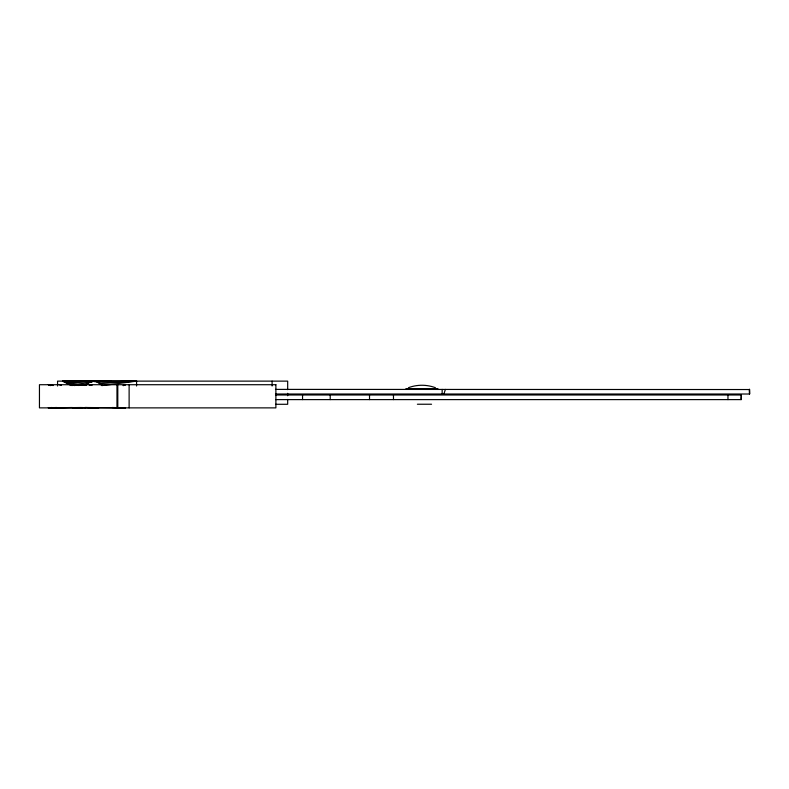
<?xml version="1.0" encoding="UTF-8"?>
<svg xmlns="http://www.w3.org/2000/svg" width="789" height="789" viewBox="0 0 789 789"><rect width="100%" height="100%" fill="white"/><g stroke="black" fill="none" stroke-linecap="round" stroke-linejoin="round"><path stroke-width="1.18" d="M275.736 399.609L741.157 399.609L741.394 394.983L275.736 394.983M741.127 399.609L741.177 394.983M443.921 394.017L445.381 389.391M84.965 385.496C90.567 378.72 100.637 382.537 108.054 381.126M85.626 385.496L89.404 382.468L62.558 381.126L71.138 385.594M123.262 385.663L125.52 384.716L123.183 385.476M408.426 387.715C417.075 384.44 426.78 384.44 435.429 387.715M90.331 382.182L92.175 381.6L62.558 381.126L74.738 385.594M78.367 385.456L85.271 384.716L84.216 384.874L86.366 385.446M89.325 385.328L92.343 384.716M136.566 385.999L136.566 381.126L97.885 382.182L94.404 381.511L97.57 381.126M103.763 385.466L136.566 381.126L62.558 381.126L81.425 385.417M51.896 407.499L48.376 407.874L81.306 407.518M136.566 381.126L100.44 383.592L97.225 382.182L100.44 383.592L102.55 385.624M56.65 407.499L48.376 407.874L72.381 407.518M75.123 407.874L85.271 407.874M72.361 407.874L82.608 407.528M85.567 381.126L110.874 381.126M91.514 381.6L92.175 381.6M88.743 382.468L89.404 382.468M86.287 384.046L86.948 384.046L62.558 381.126M405.862 388.73L437.994 388.73M275.469 389.391L749.54 389.539M275.469 394.017L749.55 394.017L749.53 389.391M417.391 404.234L431.563 404.234M275.696 404.284L287.679 404.284L287.679 399.412M81.514 384.776L75.123 384.716L78.624 385.456L70.675 384.716L72.815 385.574M86.198 407.518L125.52 407.874L123.084 407.558M98.733 407.874L84.896 407.518L95.962 407.874M112.156 407.509L125.52 407.874L120.687 407.548M81.247 384.776L84.482 384.874M88.043 381.126L95.065 381.511M50.565 385.624L48.376 384.716L53.228 385.515M48.376 384.716L50.654 385.357M59.185 384.716L61.434 385.357M99.779 383.592L101.889 385.624M727.961 394.983L727.961 399.609M442.156 389.391L442.156 394.017M393.474 394.983L393.474 399.609M369.518 394.983L369.518 399.609M330.216 394.983L330.216 399.609M302.552 394.983L302.552 399.609M287.679 389.658L287.679 381.126L57.558 381.126L57.558 385.999M287.679 393.317L287.679 395.753M272.097 381.126L272.097 385.999M129.12 384.716L129.12 407.874M117.798 384.716L117.798 407.874M116.969 384.716L116.969 407.874M89.946 385.249A7.722 7.515 -90 0 1 91.909 385.17M275.884 384.716L39.45 384.716L39.45 407.874L275.884 407.874L275.884 384.716M749.55 394.017L749.461 389.391L749.55 394.017"/></g></svg>
